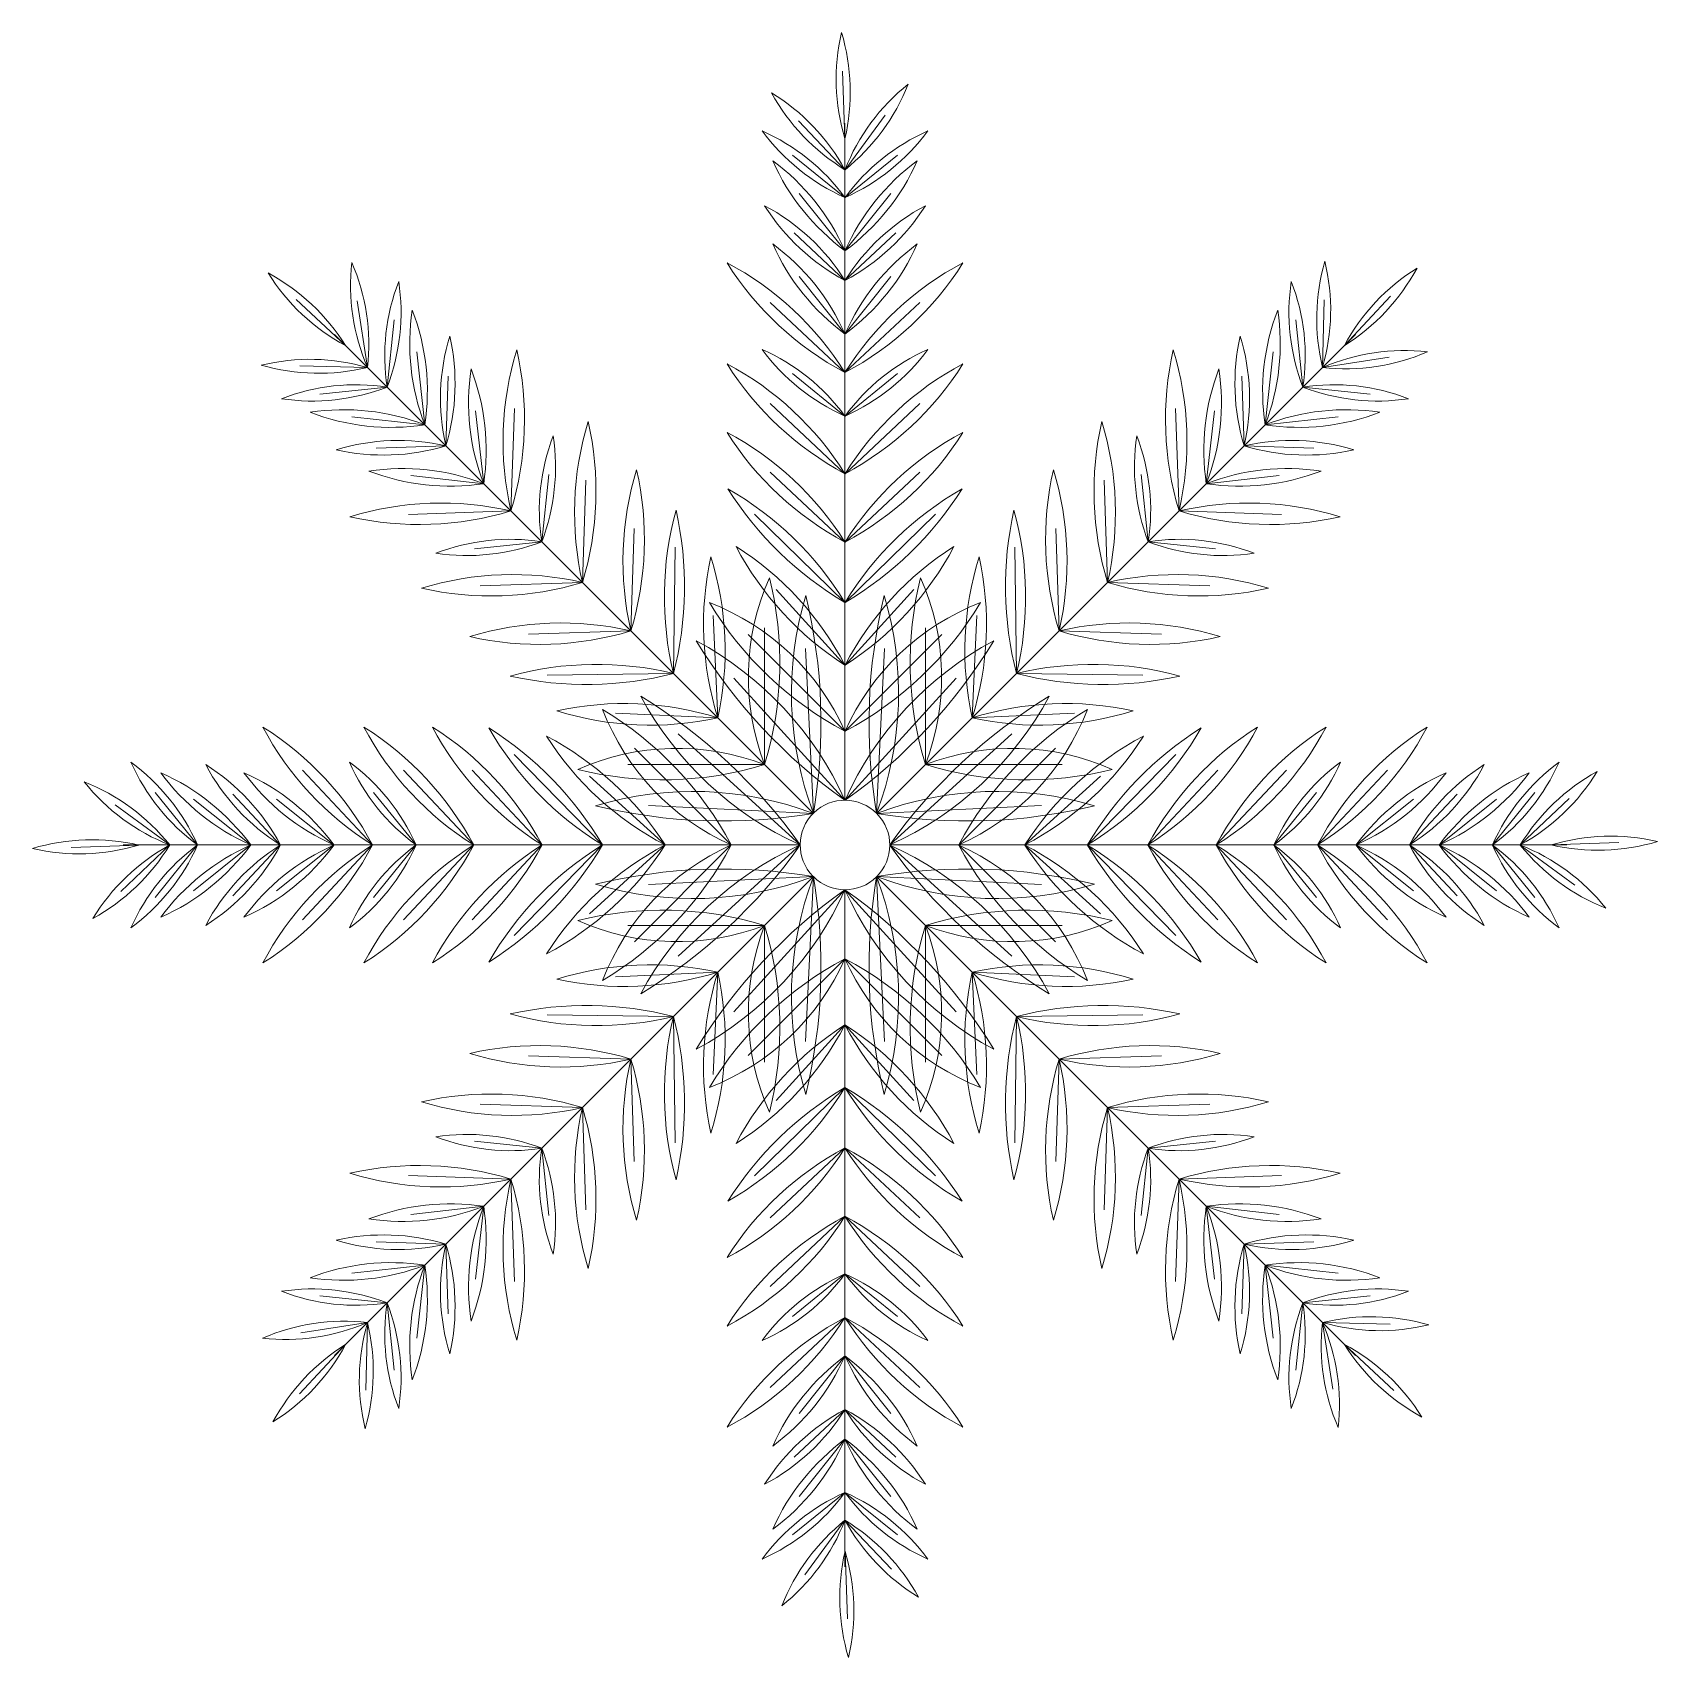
# Model space of a CAD drawing. Header units: metres. Extents: x 3120.46 to 3122.09, y 1721.45 to 1723.08.
import ezdxf

# ---------------------------------------------------------------- set-up
doc = ezdxf.new("R2010")
doc.units = ezdxf.units.M
doc.linetypes.add('Socle_Continu', pattern=[2.5, 2.5, 0])
doc.layers.add('JARDI_SCS', color=82, linetype='Socle_Continu', lineweight=13)
doc.styles.get("Standard").update_dxf_attribs({"font": 'arial.ttf'})

# ---------------------------------------------------------------- blocks, each defined once
blk = doc.blocks.new('TP_2778')
at = {"layer": 'JARDI_SCS', "linetype": 'Socle_Continu'}
for p, q in [((-9.094947017729282e-13, 0.7091443472297669), (-0.002425924381896039, 0.7769718436575204)), ((-4.547473508864641e-13, 0.6780785321261646), (-0.04678166070107181, 0.727250989893264)), ((4.547473508864641e-13, 0.6780785321266194), (0.04019040472303459, 0.7327702659538318)), ((-4.547473508864641e-13, 0.04495136046330117), (-4.547473508864641e-13, 0.7248026970239607)), ((-4.547473508864641e-13, 0.6501853238403328), (-0.05280828556078632, 0.6928202784783934)), ((4.547473508864641e-13, 0.6501853238403328), (0.05280828556033157, 0.6928202784790756)), ((1.818989403545856e-12, 0.5966270422011348), (-0.04593855733583041, 0.6542160911762949)), ((-4.547473508864641e-13, 0.5966270422011348), (0.04593855733719465, 0.6542160911765222)), ((-4.547473508864641e-13, 0.5668244217013125), (-0.05116095203857185, 0.6147279943008925)), ((-9.094947017729282e-13, 0.5668244217013125), (0.0511609520381171, 0.6147279943015747)), ((1.364242052659392e-12, 0.5131281243550347), (-0.04593855733719465, 0.5707171733299674)), ((-1.818989403545856e-12, 0.5131281243550347), (0.04593855733583041, 0.5707171733306495)), ((-0.50144077676714, 0.5014407767655484), (-0.5511174470220794, 0.5476866718602196)), ((-0.4794739282433511, 0.4794739282440332), (-0.4897279163892563, 0.5465657318261492)), ((-4.547473508864641e-13, 0.4743615006566415), (-0.0750874854693393, 0.5446682222500385)), ((-4.547473508864641e-13, 0.4743615006566415), (0.07508748546797506, 0.5446682222504933)), ((0.4794739282433511, 0.4794739282433511), (0.4811644770616113, 0.5473237360947678)), ((0.5014407767657758, 0.5014407767666853), (0.547686671860447, 0.5511174470220794)), ((-0.4597504515149922, 0.4597504515156743), (-0.4525568202334398, 0.5272390138786704)), ((0.4597504515154469, 0.4597504515152195), (0.452556820232985, 0.5272390138782157)), ((-0.03178541180704997, 0.03178541180682259), (-0.5125129020880195, 0.5125129020877921)), ((0.03178541180704997, 0.03178541180704997), (0.5125129020880195, 0.5125129020877921)), ((-0.4218790273798732, 0.4218790273794184), (-0.4301171690212868, 0.4950840998435524)), ((0.4218790273812374, 0.4218790273780542), (0.4301171690221963, 0.4950840998417334)), ((0.4794739282442606, 0.4794739282431237), (0.5465657318263766, 0.4897279163892563)), ((-0.4794739282438059, 0.4794739282431237), (-0.5473237360947678, 0.4811644770611565)), ((-4.547473508864641e-13, 0.4307432739738033), (-0.05280828556078632, 0.473378228611864)), ((4.547473508864641e-13, 0.4307432739738033), (0.05280828556033157, 0.4733782286123187)), ((-0.4597504515154469, 0.4597504515152195), (-0.5272390138784431, 0.4525568202327577)), ((-0.4008053923275838, 0.400805392326447), (-0.398502077237481, 0.4708545894741292)), ((0.4008053923271291, 0.4008053923271291), (0.3985020772370262, 0.4708545894736744)), ((0.4597504515159017, 0.4597504515147648), (0.5272390138788978, 0.4525568202332124)), ((-4.547473508864641e-13, 0.3728649837471494), (-0.0750874854693393, 0.4431717053405464)), ((4.547473508864641e-13, 0.3728649837471494), (0.0750874854693393, 0.4431717053412285)), ((-0.4218790273780542, 0.42187902738101), (-0.4950840998421882, 0.4301171690219689)), ((-0.3628363763500602, 0.3628363763477864), (-0.3710745179914738, 0.4360414488119204)), ((-0.3354242338482436, 0.3354242338480162), (-0.3320437232932818, 0.4382334636068208)), ((0.3354242338482436, 0.3354242338480162), (0.3320437232923723, 0.4382334636070482)), ((0.3628363763500602, 0.3628363763477864), (0.3710745179901096, 0.4360414488119204)), ((0.4218790273794184, 0.4218790273794184), (0.4950840998435524, 0.4301171690208321)), ((-0.4008053923271291, 0.4008053923269017), (-0.4708545894736744, 0.3985020772367989)), ((0.4008053923266743, 0.4008053923275838), (0.4708545894741292, 0.398502077237481)), ((-0.3628363763482412, 0.3628363763498328), (-0.4360414488123752, 0.3710745179901096)), ((-0.3045814899769539, 0.304581489977636), (-0.2973878586954015, 0.3720700523404048)), ((-0.2636553584743524, 0.2636553584748071), (-0.2602748479189358, 0.3664645882345212)), ((-4.547473508864641e-13, 0.3040816982404522), (-0.0750874854693393, 0.3743884198338492)), ((1.364242052659392e-12, 0.3040816982404522), (0.0750874854693393, 0.3743884198343039)), ((0.2636553584748071, 0.2636553584745798), (0.2602748479189358, 0.3664645882336117)), ((0.3045814899774086, 0.3045814899771813), (0.2973878586949468, 0.3720700523401774)), ((0.3628363763477864, 0.3628363763498328), (0.4360414488119204, 0.3710745179912465)), ((-0.3354242338482436, 0.3354242338480162), (-0.4382334636075029, 0.3320437232923723)), ((-4.547473508864641e-13, 0.2435659044629119), (-0.09097682786932637, 0.3320953778613784)), ((1.818989403545856e-12, 0.2435659044629119), (0.09097682787023587, 0.3320953778620606)), ((0.3354242338482436, 0.3354242338480162), (0.4382334636070482, 0.3320437232930544)), ((-0.2150182308596413, 0.215018230861233), (-0.2116377203046795, 0.3178274606202649)), ((0.2150182308605508, 0.2150182308603235), (0.2116377203046795, 0.3178274606195828)), ((-0.3045814899774086, 0.3045814899771813), (-0.3720700523404048, 0.2973878586947194)), ((-0.1722271027101669, 0.1722271027128954), (-0.1704965617691414, 0.2991572256046311)), ((0.1722271027115312, 0.1722271027115312), (0.1704965617695962, 0.2991572256032669)), ((0.3045814899778634, 0.3045814899767265), (0.3720700523404048, 0.2973878586949468)), ((-0.2636553584748071, 0.2636553584743524), (-0.3664645882336117, 0.2602748479187085)), ((0.2636553584752619, 0.2636553584738976), (0.3664645882345212, 0.2602748479189358)), ((-4.547473508864641e-13, 0.1804956504831807), (-0.06927773166626139, 0.2565335454460183)), ((1.818989403545856e-12, 0.1804956504831807), (0.06927773166808038, 0.2565335454462456)), ((-0.1276296984297005, 0.1276296984326564), (-0.1324098557392972, 0.230383363434612)), ((0.1276296984315195, 0.1276296984312921), (0.1324098557402067, 0.230383363432793)), ((-0.2150182308605508, 0.2150182308603235), (-0.3178274606198102, 0.2116377203046795)), ((-0.08074674282761407, 0.08074674283034255), (-0.08088441970448912, 0.2181647675927252)), ((0.08074674282897831, 0.08074674282897831), (0.08088441970448912, 0.2181647675911336)), ((0.2150182308614603, 0.215018230859414), (0.3178274606202649, 0.2116377203044522)), ((-4.547473508864641e-13, 0.1141931388262947), (-0.09707186491459652, 0.2114597082452292)), ((-0.03178541180523098, 0.03178541180886896), (-0.0395096195206861, 0.1974348259525414)), ((1.818989403545856e-12, 0.1141931388262947), (0.09707186491550601, 0.2114597082461387)), ((0.03178541180704997, 0.03178541180704997), (0.0395096195215956, 0.1974348259498129)), ((-0.1722271027115312, 0.1722271027113038), (-0.2991572256037216, 0.1704965617693688)), ((-4.547473508864641e-13, 0.04495136046330117), (-0.111669984386026, 0.1675450241575618)), ((2.728484105318785e-12, 0.04495136046330117), (0.1116699843882998, 0.1675450241586987)), ((0.1722271027133502, 0.1722271027099396), (0.2991572256050858, 0.170496561768914)), ((-0.1276296984315195, 0.1276296984310648), (-0.2303833634332477, 0.1324098557402067)), ((0.1276296984328837, 0.1276296984297005), (0.230383363434612, 0.1324098557390698)), ((-0.04495136046352854, 2.955857780762017e-12), (-0.1675450241586987, 0.1116699843885272)), ((0.04495136046352854, 0), (0.1675450241577892, 0.1116699843857987)), ((-0.2435659044631393, 2.046363078989089e-12), (-0.3320953778625153, 0.09097682787023587)), ((-0.114193138826522, 2.046363078989089e-12), (-0.2114597082463661, 0.09707186491573339)), ((0.114193138826522, 0), (0.2114597082454566, 0.09707186491436914)), ((0.2435659044631393, 0), (0.3320953778616058, 0.09097682786887162)), ((-0.4743615006568689, 0), (-0.5446682222504933, 0.07508748546820243)), ((-0.3728649837471494, 6.821210263296962e-13), (-0.4431717053416833, 0.07508748546956667)), ((-0.3040816982406795, 1.364242052659392e-12), (-0.3743884198343039, 0.07508748546956667)), ((-0.1804956504834081, 2.046363078989089e-12), (-0.256533545446473, 0.06927773166830775)), ((-0.08074674282897831, 0.08074674282875094), (-0.2181647675911336, 0.08088441970426175)), ((0.08074674283034255, 0.0807467428273867), (0.2181647675929526, 0.08088441970426175)), ((0.1804956504834081, 0), (0.2565335454460183, 0.06927773166603401)), ((0.3040816982406795, 0), (0.3743884198343039, 0.07508748546911193)), ((0.3728649837471494, 0), (0.4431717053407738, 0.07508748546911193)), ((0.4743615006568689, 0), (0.5446682222504933, 0.07508748546911193)), ((-0.6501853238405602, 6.821210263296962e-13), (-0.6928202784793029, 0.05280828556055894)), ((-0.5668244217017673, -6.821210263296962e-13), (-0.6147279943020294, 0.05116095203834448)), ((-0.4307432739738033, 6.821210263296962e-13), (-0.4733782286125461, 0.05280828556055894)), ((0.4307432739738033, 0), (0.4733782286120913, 0.05280828556055894)), ((0.5668244217017673, 0), (0.6147279943011199, 0.05116095203857185)), ((0.6501853238405602, 0), (0.6928202784788482, 0.05280828556055894)), ((-0.6780785321266194, 6.821210263296962e-13), (-0.7327702659540591, 0.04019040472326196)), ((-0.5966270422013622, 0), (-0.6542160911767496, 0.0459385573376494)), ((-0.5131281243552621, -1.591615728102624e-12), (-0.5707171733306495, 0.04593855733605778)), ((-0.03178541180704997, 0.03178541180682259), (-0.1974348259500402, 0.0395096195215956)), ((0.0317854118093237, 0.0317854118050036), (0.1974348259527687, 0.03950961952045873)), ((0.5131281243552621, -1.364242052659392e-12), (0.5707171733301948, 0.04593855733696728)), ((0.5966270422013622, -2.046363078989089e-12), (0.6542160911762949, 0.04593855733560304)), ((0.6780785321266194, 0), (0.7272509898934914, 0.04678166070084444)), ((-0.6780785321266194, 0), (-0.7272509898934914, -0.04678166070084444)), ((-0.04495136046352854, 0), (-0.7248026970241881, 0)), ((-0.6501853238405602, 0), (-0.6928202784788482, -0.05280828556055894)), ((-0.5966270422013622, 2.046363078989089e-12), (-0.6542160911762949, -0.04593855733560304)), ((-0.5668244217017673, 0), (-0.6147279943011199, -0.05116095203857185)), ((-0.5131281243552621, 1.364242052659392e-12), (-0.5707171733301948, -0.04593855733696728)), ((-0.4743615006568689, 0), (-0.5446682222504933, -0.07508748546911193)), ((-0.4307432739738033, 0), (-0.4733782286120913, -0.05280828556055894)), ((-0.3728649837471494, 0), (-0.4431717053407738, -0.07508748546911193)), ((-0.3040816982406795, 0), (-0.3743884198343039, -0.07508748546911193)), ((-0.2435659044631393, 0), (-0.3320953778616058, -0.09097682786887162)), ((-0.1804956504834081, 0), (-0.2565335454460183, -0.06927773166603401)), ((-0.114193138826522, 0), (-0.2114597082454566, -0.09707186491436914)), ((-0.04495136046352854, 0), (-0.1675450241577892, -0.1116699843857987)), ((0.04495136046352854, 0), (0.7248026970241881, 0)), ((0.4743615006568689, 0), (0.5446682222504933, -0.07508748546820243)), ((0.5131281243552621, 1.591615728102624e-12), (0.5707171733306495, -0.04593855733605778)), ((0.5668244217017673, 6.821210263296962e-13), (0.6147279943020294, -0.05116095203834448)), ((0.5966270422013622, 0), (0.6542160911767496, -0.0459385573376494)), ((0.7091443472299943, 6.821210263296962e-13), (0.7769718436579751, 0.002425924381668665)), ((-0.7091443472299943, -6.821210263296962e-13), (-0.7769718436579751, -0.002425924381668665)), ((0.04495136046352854, -2.955857780762017e-12), (0.1675450241586987, -0.1116699843885272)), ((0.114193138826522, -2.046363078989089e-12), (0.2114597082463661, -0.09707186491573339)), ((0.1804956504834081, -2.046363078989089e-12), (0.256533545446473, -0.06927773166830775)), ((0.2435659044631393, -2.046363078989089e-12), (0.3320953778625153, -0.09097682787023587)), ((0.3040816982406795, -1.364242052659392e-12), (0.3743884198343039, -0.07508748546956667)), ((0.3728649837471494, -6.821210263296962e-13), (0.4431717053416833, -0.07508748546956667)), ((0.4307432739738033, -6.821210263296962e-13), (0.4733782286125461, -0.05280828556055894)), ((0.6501853238405602, -6.821210263296962e-13), (0.6928202784793029, -0.05280828556055894)), ((0.6780785321266194, -6.821210263296962e-13), (0.7327702659540591, -0.04019040472326196)), ((-0.03178541180704997, -0.03178541180750472), (-0.5125129020880195, -0.5125129020882468)), ((-0.0317854118093237, -0.03178541180545835), (-0.1974348259527687, -0.03950961952091347)), ((-0.03178541180704997, -0.03178541180750472), (-0.0395096195215956, -0.1974348259502676)), ((0.03178541180704997, -0.03178541180727734), (0.5125129020880195, -0.5125129020882468)), ((0.03178541180704997, -0.03178541180727734), (0.1974348259500402, -0.03950961952205034)), ((0.03178541180523098, -0.0317854118093237), (0.0395096195206861, -0.1974348259529961)), ((-3.637978807091713e-12, -0.04495136046375592), (-0.1116699843892093, -0.1675450241591534)), ((-4.547473508864641e-13, -0.04495136046375592), (-4.547473508864641e-13, -0.7248026970244155)), ((-4.547473508864641e-13, -0.04495136046375592), (0.1116699843851165, -0.1675450241580165)), ((-0.08074674283034255, -0.08074674282784144), (-0.2181647675929526, -0.08088441970471649)), ((-0.08074674282897831, -0.08074674282943306), (-0.08088441970448912, -0.2181647675915883)), ((0.08074674282897831, -0.08074674282920569), (0.2181647675911336, -0.08088441970471649)), ((0.08074674282761407, -0.0807467428307973), (0.08088441970448912, -0.2181647675931799)), ((-2.728484105318785e-12, -0.1141931388267494), (-0.0970718649164155, -0.2114597082465934)), ((-4.547473508864641e-13, -0.1141931388267494), (0.09707186491368702, -0.2114597082456839)), ((-0.1276296984328837, -0.1276296984301553), (-0.230383363434612, -0.1324098557395246)), ((-0.1276296984315195, -0.1276296984317469), (-0.1324098557402067, -0.2303833634332477)), ((0.1276296984315195, -0.1276296984315195), (0.2303833634332477, -0.1324098557406614)), ((0.1276296984297005, -0.1276296984331111), (0.1324098557392972, -0.2303833634350667)), ((-0.1722271027133502, -0.1722271027103943), (-0.2991572256050858, -0.1704965617693688)), ((-0.1722271027115312, -0.1722271027119859), (-0.1704965617695962, -0.2991572256037216)), ((0.1722271027101669, -0.1722271027133502), (0.1704965617691414, -0.2991572256050858)), ((0.1722271027115312, -0.1722271027117586), (0.2991572256037216, -0.1704965617698235)), ((-2.728484105318785e-12, -0.1804956504836355), (-0.06927773166898987, -0.2565335454467004)), ((-4.547473508864641e-13, -0.1804956504836355), (0.0692777316653519, -0.256533545446473)), ((-0.2150182308614603, -0.2150182308598687), (-0.3178274606202649, -0.2116377203049069)), ((0.2150182308605508, -0.2150182308607782), (0.3178274606198102, -0.2116377203051343)), ((-0.2150182308605508, -0.2150182308607782), (-0.2116377203046795, -0.3178274606200375)), ((0.2150182308596413, -0.2150182308616877), (0.2116377203046795, -0.3178274606207196)), ((-2.728484105318785e-12, -0.2435659044633667), (-0.09097682787114536, -0.3320953778625153)), ((-4.547473508864641e-13, -0.2435659044633667), (0.09097682786841688, -0.3320953778618332)), ((-0.2636553584752619, -0.2636553584743524), (-0.3664645882345212, -0.2602748479193906)), ((0.2636553584748071, -0.2636553584748071), (0.3664645882336117, -0.2602748479191632)), ((-0.2636553584748071, -0.2636553584750345), (-0.2602748479189358, -0.3664645882340665)), ((0.2636553584743524, -0.2636553584752619), (0.2602748479189358, -0.366464588234976)), ((-0.3045814899778634, -0.3045814899771813), (-0.3720700523404048, -0.2973878586954015)), ((-0.3045814899774086, -0.304581489977636), (-0.2973878586949468, -0.3720700523406322)), ((-2.273736754432321e-12, -0.3040816982409069), (-0.0750874854702488, -0.3743884198347587)), ((-4.547473508864641e-13, -0.3040816982409069), (0.0750874854684298, -0.3743884198343039)), ((0.3045814899769539, -0.3045814899780908), (0.2973878586954015, -0.3720700523408595)), ((0.3045814899774086, -0.304581489977636), (0.3720700523404048, -0.2973878586951741)), ((-0.3354242338482436, -0.335424233848471), (-0.4382334636070482, -0.3320437232935092)), ((-0.3354242338482436, -0.335424233848471), (-0.3320437232923723, -0.4382334636075029)), ((0.3354242338482436, -0.335424233848471), (0.3320437232932818, -0.4382334636072756)), ((0.3354242338482436, -0.335424233848471), (0.4382334636075029, -0.3320437232928271)), ((-0.3628363763477864, -0.3628363763502875), (-0.4360414488119204, -0.3710745179917012)), ((-0.3628363763500602, -0.3628363763482412), (-0.3710745179901096, -0.4360414488123752)), ((-1.364242052659392e-12, -0.3728649837476041), (-0.0750874854702488, -0.4431717053416833)), ((-4.547473508864641e-13, -0.3728649837476041), (0.0750874854684298, -0.4431717053410011)), ((0.3628363763482412, -0.3628363763502875), (0.4360414488123752, -0.3710745179905643)), ((0.3628363763500602, -0.3628363763482412), (0.3710745179914738, -0.4360414488123752)), ((-0.4008053923266743, -0.4008053923280386), (-0.4708545894741292, -0.3985020772379357)), ((-0.4008053923271291, -0.4008053923275838), (-0.3985020772370262, -0.4708545894741292)), ((0.4008053923275838, -0.4008053923269017), (0.398502077237481, -0.4708545894745839)), ((0.4008053923271291, -0.4008053923273565), (0.4708545894736744, -0.3985020772372536)), ((-0.4218790273794184, -0.4218790273798732), (-0.4950840998435524, -0.4301171690212868)), ((-0.4218790273812374, -0.4218790273785089), (-0.4301171690221963, -0.4950840998421882)), ((0.4218790273780542, -0.4218790273814648), (0.4950840998421882, -0.4301171690224237)), ((0.4218790273798732, -0.4218790273798732), (0.4301171690212868, -0.4950840998440071)), ((-1.364242052659392e-12, -0.430743273974258), (-0.05280828556124106, -0.4733782286127735)), ((-4.547473508864641e-13, -0.430743273974258), (0.05280828555987682, -0.4733782286123187)), ((-0.4597504515159017, -0.4597504515152195), (-0.5272390138788978, -0.4525568202336672)), ((0.4597504515154469, -0.4597504515156743), (0.5272390138784431, -0.4525568202332124)), ((-0.4597504515154469, -0.4597504515156743), (-0.452556820232985, -0.5272390138786704)), ((0.4597504515149922, -0.459750451516129), (0.4525568202334398, -0.5272390138791252)), ((-0.4794739282442606, -0.4794739282435785), (-0.5465657318263766, -0.489727916389711)), ((-0.4794739282433511, -0.4794739282438059), (-0.4811644770616113, -0.5473237360952226)), ((-4.547473508864641e-13, -0.4743615006570963), (-0.07508748546888455, -0.544668222250948)), ((-4.547473508864641e-13, -0.4743615006570963), (0.0750874854684298, -0.5446682222504933)), ((0.4794739282438059, -0.4794739282435785), (0.5473237360947678, -0.4811644770616113)), ((0.4794739282433511, -0.479473928244488), (0.4897279163892563, -0.546565731826604)), ((-0.5014407767657758, -0.50144077676714), (-0.547686671860447, -0.5511174470225342)), ((0.50144077676714, -0.5014407767660032), (0.5511174470220794, -0.5476866718606743)), ((9.094947017729282e-13, -0.5131281243554895), (-0.0459385573367399, -0.5707171733311043)), ((-2.273736754432321e-12, -0.5131281243554895), (0.04593855733628516, -0.5707171733304222)), ((0, -0.5668244217017673), (-0.0511609520390266, -0.6147279943020294)), ((-4.547473508864641e-13, -0.5668244217017673), (0.05116095203766235, -0.6147279943013473)), ((-4.547473508864641e-13, -0.5966270422015896), (-0.04593855733810415, -0.654216091176977)), ((-2.728484105318785e-12, -0.5966270422015896), (0.04593855733492092, -0.6542160911767496)), ((-1.364242052659392e-12, -0.6501853238407875), (-0.05280828556124106, -0.6928202784795303)), ((-4.547473508864641e-13, -0.6501853238407875), (0.05280828555987682, -0.6928202784788482)), ((-1.364242052659392e-12, -0.6780785321270741), (-0.04019040472394408, -0.7327702659542865)), ((-4.547473508864641e-13, -0.6780785321266194), (0.04678166070016232, -0.7272509898937187)), ((0, -0.7091443472302217), (0.002425924380986544, -0.7769718436579751))]:
    blk.add_line(p, q, dxfattribs=at)
at = {"layer": 'JARDI_SCS', "linetype": 'Socle_Continu', "flags": 128}
for points in [[(-0.003498261976801587, 0.8158840721600882, -0.1296537337558318), (-9.094947017729282e-13, 0.7091443472297669, -0.131505143778185)], [(-0.0738434082495587, 0.7552326491470467, 0.1296537337558318), (-4.547473508864641e-13, 0.6780785321261646, 0.131505143778185)], [(0.06349785403972419, 0.7639483711129742, -0.1296537337558318), (4.547473508864641e-13, 0.6780785321266194, -0.131505143778185)], [(-0.08329571210424547, 0.7170241677883951, 0.1296537337558318), (-4.547473508864641e-13, 0.6501853238403328, 0.131505143778185)], [(0.08329571210379072, 0.7170241677886224, -0.1296537337558318), (4.547473508864641e-13, 0.6501853238403328, -0.131505143778185)], [(-0.07255634656848997, 0.6870288477796294, 0.1296537337558318), (1.818989403545856e-12, 0.596627042201817, 0.131505143778185)], [(0.07255634656939947, 0.6870288477800841, -0.1296537337558318), (-4.547473508864641e-13, 0.596627042201817, -0.131505143778185)], [(-0.08072836860537791, 0.6419613193677378, 0.1296537337558318), (-4.547473508864641e-13, 0.5668244217013125, 0.131505143778185)], [(0.08072836860355892, 0.6419613193684199, -0.1296537337558318), (-9.094947017729282e-13, 0.5668244217013125, -0.131505143778185)], [(-0.07255634656939947, 0.6035299299333019, 0.1296537337558318), (1.364242052659392e-12, 0.5131281243554895, 0.131505143778185)], [(0.07255634656894472, 0.603529929933984, -0.1296537337558318), (-1.818989403545856e-12, 0.5131281243554895, -0.131505143778185)], [(-0.5793908048526646, 0.574443515320354, -0.1296537337558318), (-0.50144077676714, 0.5014407767655484, -0.131505143778185)], [(-0.4952933105078046, 0.5850928368727182, -0.1296537337558318), (-0.4794739282433511, 0.4794739282440332, -0.131505143778185)], [(-0.118482748326187, 0.584637804885233, 0.1296537337558318), (-4.547473508864641e-13, 0.4743615006566415, 0.131505143778185)], [(0.1184827483248228, 0.5846378048863698, -0.1296537337558318), (-4.547473508864641e-13, 0.4743615006566415, -0.131505143778185)], [(0.4818149528664435, 0.5862453023044054, 0.1296537337558318), (0.4794739282433511, 0.4794739282433511, 0.131505143778185)], [(0.5744435153205814, 0.5793908048522098, -0.1296537337558318), (0.5014407767657758, 0.5014407767666853, -0.131505143778185)], [(-0.4481136884455736, 0.5659116141903269, -0.1296537337558318), (-0.4597504515149922, 0.4597504515156743, -0.131505143778185)], [(0.4481136884451189, 0.5659116141903269, 0.1296537337558318), (0.4597504515154469, 0.4597504515152195, 0.131505143778185)], [(-0.4344976724587468, 0.5371078418133948, -0.1296537337558318), (-0.4218790273803279, 0.4218790273798732, -0.131505143778185)], [(0.4344976724592016, 0.5371078418122579, 0.1296537337558318), (0.4218790273816921, 0.4218790273785089, 0.131505143778185)], [(-0.3968516253112284, 0.5110187790585314, -0.1296537337558318), (-0.4008053923275838, 0.400805392326447, -0.131505143778185)], [(0.3968516253094094, 0.5110187790592136, 0.1296537337558318), (0.4008053923271291, 0.4008053923271291, 0.131505143778185)], [(-0.3296214015790611, 0.4971813111674237, -0.1296537337558318), (-0.3354242338482436, 0.3354242338480162, -0.131505143778185)], [(-0.08329571210424547, 0.4975821179214108, 0.1296537337558318), (-4.547473508864641e-13, 0.4307432739738033, 0.131505143778185)], [(0.08329571210379072, 0.4975821179220929, -0.1296537337558318), (4.547473508864641e-13, 0.4307432739738033, -0.131505143778185)], [(0.3296214015776968, 0.4971813111671963, 0.1296537337558318), (0.3354242338482436, 0.3354242338480162, 0.131505143778185)], [(0.5850928368731729, 0.4952933105075772, -0.1296537337558318), (0.4794739282442606, 0.4794739282431237, -0.131505143778185)], [(-0.5862453023046328, 0.4818149528659887, 0.1296537337558318), (-0.4794739282438059, 0.4794739282431237, 0.131505143778185)], [(-0.3754550214284791, 0.4780651907822175, -0.1296537337558318), (-0.3628363763505149, 0.3628363763480138, -0.131505143778185)], [(-0.118482748326187, 0.4831412879757409, 0.1296537337558318), (-4.547473508864641e-13, 0.3728649837473768, 0.131505143778185)], [(0.1184827483257322, 0.4831412879768777, -0.1296537337558318), (4.547473508864641e-13, 0.3728649837473768, -0.131505143778185)], [(0.3754550214275696, 0.4780651907817628, 0.1296537337558318), (0.3628363763500602, 0.3628363763480138, 0.131505143778185)], [(-0.5659116141905542, 0.4481136884448915, 0.1296537337558318), (-0.4597504515154469, 0.4597504515152195, 0.131505143778185)], [(0.5659116141905542, 0.4481136884453463, -0.1296537337558318), (0.4597504515159017, 0.4597504515147648, -0.131505143778185)], [(-0.5371078418124853, 0.4344976724589742, 0.1296537337558318), (-0.4218790273785089, 0.4218790273814648, 0.131505143778185)], [(-0.2578525262047151, 0.4254124357942146, -0.1296537337558318), (-0.2636553584743524, 0.2636553584750345, -0.131505143778185)], [(0.2578525262038056, 0.4254124357935325, 0.1296537337558318), (0.2636553584748071, 0.2636553584748071, 0.131505143778185)], [(0.5371078418133948, 0.4344976724582921, -0.1296537337558318), (0.4218790273803279, 0.4218790273801005, -0.131505143778185)], [(-0.2929447269075354, 0.4107426526522886, -0.1296537337558318), (-0.3045814899769539, 0.304581489977636, -0.131505143778185)], [(-0.118482748326187, 0.4143580024690436, 0.1296537337558318), (-4.547473508864641e-13, 0.3040816982404522, 0.131505143778185)], [(0.1184827483257322, 0.4143580024701805, -0.1296537337558318), (1.364242052659392e-12, 0.3040816982404522, -0.131505143778185)], [(0.2929447269066259, 0.4107426526518339, 0.1296537337558318), (0.3045814899774086, 0.3045814899771813, 0.131505143778185)], [(-0.5110187790592136, 0.3968516253094094, 0.1296537337558318), (-0.4008053923271291, 0.4008053923269017, 0.131505143778185)], [(0.5110187790587588, 0.396851625311001, -0.1296537337558318), (0.4008053923266743, 0.4008053923275838, -0.131505143778185)], [(-0.4780651907822175, 0.3754550214275696, 0.1296537337558318), (-0.3628363763482412, 0.3628363763500602, 0.131505143778185)], [(-0.2092153985909135, 0.3767753081801857, -0.1296537337558318), (-0.2150182308596413, 0.215018230861233, -0.131505143778185)], [(0.209215398590004, 0.3767753081795036, 0.1296537337558318), (0.2150182308605508, 0.2150182308603235, 0.131505143778185)], [(0.4780651907826723, 0.3754550214282517, -0.1296537337558318), (0.3628363763482412, 0.3628363763500602, -0.131505143778185)], [(-0.4971813111674237, 0.3296214015772421, 0.1296537337558318), (-0.3354242338482436, 0.3354242338480162, 0.131505143778185)], [(-0.1176958329665467, 0.3576475824390855, 0.1193739456900897), (-4.547473508864641e-13, 0.2435659044629119, 0.1271244131984843)], [(0.1176958329665467, 0.3576475824399949, -0.1193739456900897), (1.818989403545856e-12, 0.2435659044629119, -0.1271244131984843)], [(0.4971813111674237, 0.3296214015788337, -0.1296537337558318), (0.3354242338482436, 0.3354242338480162, -0.131505143778185)], [(-0.169671509210275, 0.3361185524265693, -0.1193739456900897), (-0.1722271027101669, 0.1722271027128954, -0.1271244131984843)], [(0.1696715092098202, 0.3361185524254324, 0.1193739456900897), (0.1722271027115312, 0.1722271027115312, 0.1271244131984843)], [(-0.4107426526520612, 0.2929447269066259, 0.1296537337558318), (-0.3045814899774086, 0.3045814899771813, 0.131505143778185)], [(-0.1093679045075078, 0.2998174271579046, 0.1296537337558318), (-4.547473508864641e-13, 0.1804956504831807, 0.131505143778185)], [(0.1093679045075078, 0.2998174271585867, -0.1296537337558318), (1.818989403545856e-12, 0.1804956504831807, -0.131505143778185)], [(0.410742652652516, 0.292944726907308, -0.1296537337558318), (0.3045814899778634, 0.3045814899767265, -0.131505143778185)], [(-0.1346681489403636, 0.2893377227833298, -0.1296537337558318), (-0.1276296984297005, 0.1276296984326564, -0.131505143778185)], [(0.1346681489399089, 0.2893377227824203, 0.1296537337558318), (0.1276296984315195, 0.1276296984312921, 0.131505143778185)], [(-0.4254124357939872, 0.2578525262038056, 0.1296537337558318), (-0.2636553584748071, 0.2636553584745798, 0.131505143778185)], [(-0.07589011185336858, 0.268330865608732, -0.1363085100021025), (-0.08074674282761407, 0.08074674283034255, -0.1986445257389785)], [(0.07589011185427808, 0.2683308656066856, 0.1363085100021025), (0.08074674282897831, 0.08074674282897831, 0.1986445257389785)], [(0.425412435794442, 0.2578525262047151, -0.1296537337558318), (0.2636553584752619, 0.263655358474125, -0.131505143778185)], [(-0.03942456402091921, 0.2506750868985819, -0.1020629014368283), (-0.03178541180477623, 0.03178541180864158, -0.1644398754375856)], [(0.03942456402137395, 0.2506750868967629, 0.1020629014368283), (0.03178541180704997, 0.03178541180682259, 0.1644398754375856)], [(-0.1360761619553159, 0.2434009873893501, 0.1363085100021025), (-4.547473508864641e-13, 0.1141931388262947, 0.1986445257389785)], [(0.1360761619571349, 0.2434009873902596, -0.1363085100021025), (1.818989403545856e-12, 0.1141931388262947, -0.1986445257389785)], [(-0.3767753081797309, 0.2092153985897767, 0.1296537337558318), (-0.2150182308605508, 0.2150182308603235, 0.131505143778185)], [(0.3767753081806404, 0.2092153985906862, -0.1296537337558318), (0.2150182308614603, 0.215018230859414, -0.131505143778185)], [(-0.1493766772550771, 0.2051314303841991, 0.1020629014368283), (-4.547473508864641e-13, 0.04495136046284642, 0.1644398754375856)], [(0.1493766772559866, 0.2051314303851086, -0.1020629014368283), (2.728484105318785e-12, 0.04495136046284642, -0.1644398754375856)], [(-0.3361185524254324, 0.1696715092095928, 0.1193739456900897), (-0.1722271027115312, 0.1722271027113038, 0.1271244131984843)], [(0.3361185524267967, 0.1696715092098202, -0.1193739456900897), (0.1722271027133502, 0.1722271027099396, -0.1271244131984843)], [(-0.205131430385336, 0.1493766772559866, -0.1020629014368283), (-0.0449513604630738, 2.955857780762017e-12, -0.1644398754375856)], [(0.2051314303844265, 0.1493766772546223, 0.1020629014368283), (0.0449513604630738, 0, 0.1644398754375856)], [(-0.2893377227824203, 0.1346681489399089, 0.1296537337558318), (-0.1276296984315195, 0.1276296984310648, 0.131505143778185)], [(-0.243400987390487, 0.1360761619573623, -0.1363085100021025), (-0.114193138826522, 2.046363078989089e-12, -0.1986445257389785)], [(0.2434009873895775, 0.1360761619550885, 0.1363085100021025), (0.114193138826522, 0, 0.1986445257389785)], [(0.2893377227833298, 0.1346681489399089, -0.1296537337558318), (0.1276296984328837, 0.1276296984297005, -0.131505143778185)], [(-0.5846378048868246, 0.1184827483250501, -0.1296537337558318), (-0.4743615006568689, 0, -0.131505143778185)], [(-0.4831412879771051, 0.1184827483259596, -0.1296537337558318), (-0.3728649837476041, 6.821210263296962e-13, -0.131505143778185)], [(-0.4143580024706353, 0.1184827483259596, -0.1296537337558318), (-0.3040816982406795, 1.364242052659392e-12, -0.131505143778185)], [(-0.3576475824402223, 0.1176958329670015, -0.1193739456900897), (-0.2435659044631393, 2.046363078989089e-12, -0.1271244131984843)], [(0.3576475824393128, 0.1176958329663194, 0.1193739456900897), (0.2435659044631393, 0, 0.1271244131984843)], [(0.414358002469271, 0.1184827483259596, 0.1296537337558318), (0.3040816982406795, 0, 0.131505143778185)], [(0.4831412879761956, 0.1184827483259596, 0.1296537337558318), (0.3728649837476041, 0, 0.131505143778185)], [(0.5846378048854604, 0.1184827483259596, 0.1296537337558318), (0.4743615006568689, 0, 0.131505143778185)], [(-0.2998174271588141, 0.1093679045079625, -0.1296537337558318), (-0.1804956504834081, 2.046363078989089e-12, -0.131505143778185)], [(0.2998174271583594, 0.1093679045072804, 0.1296537337558318), (0.1804956504834081, 0, 0.131505143778185)], [(-0.7170241677890772, 0.0832957121040181, -0.1296537337558318), (-0.6501853238405602, 6.821210263296962e-13, -0.131505143778185)], [(-0.4975821179223203, 0.0832957121040181, -0.1296537337558318), (-0.4307432739738033, 6.821210263296962e-13, -0.131505143778185)], [(-0.268330865606913, 0.0758901118540507, 0.1363085100021025), (-0.08074674282897831, 0.08074674282875094, 0.1986445257389785)], [(0.268330865608732, 0.0758901118531412, -0.1363085100021025), (0.08074674283034255, 0.0807467428273867, -0.1986445257389785)], [(0.4975821179218656, 0.08329571210424547, 0.1296537337558318), (0.4307432739738033, 0, 0.131505143778185)], [(0.7170241677886224, 0.08329571210424547, 0.1296537337558318), (0.6501853238405602, 0, 0.131505143778185)], [(-0.6870288477803115, 0.07255634656962684, -0.1296537337558318), (-0.596627042201817, 0, -0.131505143778185)], [(-0.6419613193688747, 0.0807283686037863, -0.1296537337558318), (-0.5668244217017673, -6.821210263296962e-13, -0.131505143778185)], [(-0.6035299299342114, 0.07255634656894472, -0.1296537337558318), (-0.5131281243557169, -1.591615728102624e-12, -0.131505143778185)], [(0.6035299299333019, 0.07255634656917209, 0.1296537337558318), (0.5131281243557169, -1.364242052659392e-12, 0.131505143778185)], [(0.6419613193679652, 0.08072836860515054, 0.1296537337558318), (0.5668244217017673, 0, 0.131505143778185)], [(0.6870288477798567, 0.0725563465682626, 0.1296537337558318), (0.596627042201817, -2.046363078989089e-12, 0.131505143778185)], [(0.7552326491472741, 0.07384340824933133, 0.1296537337558318), (0.6780785321266194, 0, 0.131505143778185)], [(-0.7639483711132016, 0.06349785404017894, -0.1296537337558318), (-0.6780785321266194, 6.821210263296962e-13, -0.131505143778185)], [(-0.2506750868969903, 0.03942456402091921, 0.1020629014368283), (-0.03178541180704997, 0.03178541180659522, 0.1644398754375856)], [(0.2506750868988092, 0.03942456402091921, -0.1020629014368283), (0.03178541180886896, 0.03178541180477623, -0.1644398754375856)], [(-0.03178541180698611, -0.03178541180744088, 235.3351024665195), (-0.03232104921192498, -0.03124059194939523, 0.004249259840623005)], [(-0.8158840721603156, -0.003498261976346839, -0.1296537337558318), (-0.7091443472299943, -6.821210263296962e-13, -0.131505143778185)], [(-0.7552326491472741, -0.07384340824933133, 0.1296537337558318), (-0.6780785321266194, 0, 0.131505143778185)], [(-0.7170241677886224, -0.08329571210424547, 0.1296537337558318), (-0.6501853238405602, 0, 0.131505143778185)], [(-0.6870288477798567, -0.0725563465682626, 0.1296537337558318), (-0.596627042201817, 2.046363078989089e-12, 0.131505143778185)], [(-0.6419613193679652, -0.08072836860515054, 0.1296537337558318), (-0.5668244217017673, 0, 0.131505143778185)], [(-0.6035299299333019, -0.07255634656917209, 0.1296537337558318), (-0.5131281243557169, 1.364242052659392e-12, 0.131505143778185)], [(-0.5846378048854604, -0.1184827483259596, 0.1296537337558318), (-0.4743615006568689, 0, 0.131505143778185)], [(-0.4975821179218656, -0.08329571210424547, 0.1296537337558318), (-0.4307432739738033, 0, 0.131505143778185)], [(-0.4831412879761956, -0.1184827483259596, 0.1296537337558318), (-0.3728649837476041, 0, 0.131505143778185)], [(-0.414358002469271, -0.1184827483259596, 0.1296537337558318), (-0.3040816982406795, 0, 0.131505143778185)], [(-0.3576475824393128, -0.1176958329663194, 0.1193739456900897), (-0.2435659044631393, 0, 0.1271244131984843)], [(-0.2998174271583594, -0.1093679045072804, 0.1296537337558318), (-0.1804956504834081, 0, 0.131505143778185)], [(-0.2434009873895775, -0.1360761619550885, 0.1363085100021025), (-0.114193138826522, 0, 0.1986445257389785)], [(-0.2051314303844265, -0.1493766772546223, 0.1020629014368283), (-0.0449513604630738, 0, 0.1644398754375856)], [(0.5846378048868246, -0.1184827483250501, -0.1296537337558318), (0.4743615006568689, 0, -0.131505143778185)], [(0.6035299299342114, -0.07255634656894472, -0.1296537337558318), (0.5131281243557169, 1.591615728102624e-12, -0.131505143778185)], [(0.6419613193688747, -0.0807283686037863, -0.1296537337558318), (0.5668244217017673, 6.821210263296962e-13, -0.131505143778185)], [(0.6870288477803115, -0.07255634656962684, -0.1296537337558318), (0.596627042201817, 0, -0.131505143778185)], [(0.8158840721603156, 0.003498261976346839, -0.1296537337558318), (0.7091443472299943, 6.821210263296962e-13, -0.131505143778185)], [(0.205131430385336, -0.1493766772559866, -0.1020629014368283), (0.0449513604630738, -2.955857780762017e-12, -0.1644398754375856)], [(0.243400987390487, -0.1360761619573623, -0.1363085100021025), (0.114193138826522, -2.046363078989089e-12, -0.1986445257389785)], [(0.2998174271588141, -0.1093679045079625, -0.1296537337558318), (0.1804956504834081, -2.046363078989089e-12, -0.131505143778185)], [(0.3576475824402223, -0.1176958329670015, -0.1193739456900897), (0.2435659044631393, -2.046363078989089e-12, -0.1271244131984843)], [(0.4143580024706353, -0.1184827483259596, -0.1296537337558318), (0.3040816982406795, -1.364242052659392e-12, -0.131505143778185)], [(0.4831412879771051, -0.1184827483259596, -0.1296537337558318), (0.3728649837476041, -6.821210263296962e-13, -0.131505143778185)], [(0.4975821179223203, -0.0832957121040181, -0.1296537337558318), (0.4307432739738033, -6.821210263296962e-13, -0.131505143778185)], [(0.7170241677890772, -0.0832957121040181, -0.1296537337558318), (0.6501853238405602, -6.821210263296962e-13, -0.131505143778185)], [(0.7639483711132016, -0.06349785404017894, -0.1296537337558318), (0.6780785321266194, -6.821210263296962e-13, -0.131505143778185)], [(-0.2506750868988092, -0.03942456402137395, -0.1020629014368283), (-0.03178541180886896, -0.03178541180523098, -0.1644398754375856)], [(-0.03942456402137395, -0.2506750868972176, 0.1020629014368283), (-0.03178541180704997, -0.03178541180727734, 0.1644398754375856)], [(0.03942456402091921, -0.2506750868990366, -0.1020629014368283), (0.03178541180477623, -0.03178541180909633, -0.1644398754375856)], [(0.2506750868969903, -0.03942456402137395, 0.1020629014368283), (0.03178541180704997, -0.03178541180704997, 0.1644398754375856)], [(-0.1493766772568961, -0.2051314303855634, -0.1020629014368283), (-3.637978807091713e-12, -0.04495136046330117, -0.1644398754375856)], [(0.1493766772541676, -0.2051314303846539, 0.1020629014368283), (-4.547473508864641e-13, -0.04495136046330117, 0.1644398754375856)], [(-0.268330865608732, -0.07589011185359595, -0.1363085100021025), (-0.08074674283034255, -0.08074674282784144, -0.1986445257389785)], [(-0.07589011185427808, -0.2683308656071404, 0.1363085100021025), (-0.08074674282897831, -0.08074674282943306, 0.1986445257389785)], [(0.07589011185336858, -0.2683308656091867, -0.1363085100021025), (0.08074674282761407, -0.0807467428307973, -0.1986445257389785)], [(0.268330865606913, -0.07589011185450545, 0.1363085100021025), (0.08074674282897831, -0.08074674282920569, 0.1986445257389785)], [(-0.1360761619580444, -0.2434009873907144, -0.1363085100021025), (-2.728484105318785e-12, -0.1141931388267494, -0.1986445257389785)], [(0.1360761619544064, -0.2434009873898049, 0.1363085100021025), (-4.547473508864641e-13, -0.1141931388267494, 0.1986445257389785)], [(-0.2893377227833298, -0.1346681489403636, -0.1296537337558318), (-0.1276296984328837, -0.1276296984301553, -0.131505143778185)], [(-0.1346681489399089, -0.2893377227828751, 0.1296537337558318), (-0.1276296984315195, -0.1276296984317469, 0.131505143778185)], [(0.1346681489403636, -0.2893377227837846, -0.1296537337558318), (0.1276296984297005, -0.1276296984331111, -0.131505143778185)], [(0.2893377227824203, -0.1346681489403636, 0.1296537337558318), (0.1276296984315195, -0.1276296984315195, 0.131505143778185)], [(-0.3361185524267967, -0.169671509210275, -0.1193739456900897), (-0.1722271027133502, -0.1722271027103943, -0.1271244131984843)], [(0.3361185524254324, -0.1696715092100476, 0.1193739456900897), (0.1722271027115312, -0.1722271027117586, 0.1271244131984843)], [(-0.1696715092098202, -0.3361185524258872, 0.1193739456900897), (-0.1722271027115312, -0.1722271027119859, 0.1271244131984843)], [(0.169671509210275, -0.336118552427024, -0.1193739456900897), (0.1722271027101669, -0.1722271027133502, -0.1271244131984843)], [(-0.1093679045084173, -0.2998174271590415, -0.1296537337558318), (-2.728484105318785e-12, -0.1804956504836355, -0.131505143778185)], [(0.1093679045065983, -0.2998174271583594, 0.1296537337558318), (-4.547473508864641e-13, -0.1804956504836355, 0.131505143778185)], [(-0.3767753081806404, -0.2092153985911409, -0.1296537337558318), (-0.2150182308614603, -0.2150182308598687, -0.131505143778185)], [(0.3767753081797309, -0.2092153985902314, 0.1296537337558318), (0.2150182308605508, -0.2150182308607782, 0.131505143778185)], [(-0.209215398590004, -0.3767753081799583, 0.1296537337558318), (-0.2150182308605508, -0.2150182308607782, 0.131505143778185)], [(0.2092153985909135, -0.3767753081806404, -0.1296537337558318), (0.2150182308596413, -0.2150182308616877, -0.131505143778185)], [(-0.1176958329674562, -0.3576475824404497, -0.1193739456900897), (-2.728484105318785e-12, -0.2435659044633667, -0.1271244131984843)], [(0.1176958329656372, -0.3576475824395402, 0.1193739456900897), (-4.547473508864641e-13, -0.2435659044633667, 0.1271244131984843)], [(-0.425412435794442, -0.2578525262051699, -0.1296537337558318), (-0.2636553584752619, -0.2636553584745798, -0.131505143778185)], [(0.4254124357939872, -0.2578525262042604, 0.1296537337558318), (0.2636553584748071, -0.2636553584750345, 0.131505143778185)], [(-0.2578525262038056, -0.4254124357939872, 0.1296537337558318), (-0.2636553584748071, -0.2636553584752619, 0.131505143778185)], [(0.2578525262047151, -0.4254124357946694, -0.1296537337558318), (0.2636553584743524, -0.2636553584754893, -0.131505143778185)], [(-0.410742652652516, -0.2929447269077627, -0.1296537337558318), (-0.3045814899778634, -0.3045814899771813, -0.131505143778185)], [(0.4107426526520612, -0.2929447269070806, 0.1296537337558318), (0.3045814899774086, -0.304581489977636, 0.131505143778185)], [(-0.2929447269066259, -0.4107426526522886, 0.1296537337558318), (-0.3045814899774086, -0.304581489977636, 0.131505143778185)], [(-0.1184827483266417, -0.4143580024706353, -0.1296537337558318), (-2.273736754432321e-12, -0.3040816982409069, -0.131505143778185)], [(0.1184827483252775, -0.4143580024694984, 0.1296537337558318), (-4.547473508864641e-13, -0.3040816982409069, 0.131505143778185)], [(0.2929447269075354, -0.4107426526527433, -0.1296537337558318), (0.3045814899769539, -0.3045814899780908, -0.131505143778185)], [(-0.4971813111674237, -0.3296214015792884, -0.1296537337558318), (-0.3354242338482436, -0.335424233848471, -0.131505143778185)], [(0.4971813111674237, -0.3296214015776968, 0.1296537337558318), (0.3354242338482436, -0.335424233848471, 0.131505143778185)], [(-0.3296214015776968, -0.4971813111676511, 0.1296537337558318), (-0.3354242338482436, -0.335424233848471, 0.131505143778185)], [(0.3296214015790611, -0.4971813111678784, -0.1296537337558318), (0.3354242338482436, -0.335424233848471, -0.131505143778185)], [(-0.4780651907826723, -0.3754550214287065, -0.1296537337558318), (-0.3628363763482412, -0.3628363763505149, -0.131505143778185)], [(-0.3754550214275696, -0.4780651907822175, 0.1296537337558318), (-0.3628363763500602, -0.3628363763484685, 0.131505143778185)], [(-0.1184827483266417, -0.4831412879773325, -0.1296537337558318), (-1.364242052659392e-12, -0.3728649837478315, -0.131505143778185)], [(0.1184827483252775, -0.4831412879761956, 0.1296537337558318), (-4.547473508864641e-13, -0.3728649837478315, 0.131505143778185)], [(0.3754550214284791, -0.4780651907826723, -0.1296537337558318), (0.3628363763505149, -0.3628363763484685, -0.131505143778185)], [(0.4780651907822175, -0.3754550214280243, 0.1296537337558318), (0.3628363763482412, -0.3628363763505149, 0.131505143778185)], [(-0.5110187790587588, -0.3968516253114558, -0.1296537337558318), (-0.4008053923266743, -0.4008053923280386, -0.131505143778185)], [(0.5110187790592136, -0.3968516253098642, 0.1296537337558318), (0.4008053923271291, -0.4008053923273565, 0.131505143778185)], [(-0.3968516253094094, -0.5110187790596683, 0.1296537337558318), (-0.4008053923271291, -0.4008053923275838, 0.131505143778185)], [(0.3968516253112284, -0.5110187790589862, -0.1296537337558318), (0.4008053923275838, -0.4008053923269017, -0.131505143778185)], [(-0.5371078418133948, -0.4344976724587468, -0.1296537337558318), (-0.4218790273803279, -0.4218790273805553, -0.131505143778185)], [(-0.4344976724592016, -0.5371078418127126, 0.1296537337558318), (-0.4218790273816921, -0.4218790273789637, 0.131505143778185)], [(0.4344976724587468, -0.5371078418138495, -0.1296537337558318), (0.4218790273803279, -0.4218790273803279, -0.131505143778185)], [(0.5371078418124853, -0.4344976724594289, 0.1296537337558318), (0.4218790273785089, -0.4218790273819195, 0.131505143778185)], [(-0.08329571210470021, -0.4975821179225477, -0.1296537337558318), (-1.364242052659392e-12, -0.430743273974258, -0.131505143778185)], [(0.08329571210333597, -0.4975821179218656, 0.1296537337558318), (-4.547473508864641e-13, -0.430743273974258, 0.131505143778185)], [(-0.5659116141905542, -0.448113688445801, -0.1296537337558318), (-0.4597504515159017, -0.4597504515152195, -0.131505143778185)], [(0.5659116141905542, -0.4481136884453463, 0.1296537337558318), (0.4597504515154469, -0.4597504515156743, 0.131505143778185)], [(-0.4481136884451189, -0.5659116141907816, 0.1296537337558318), (-0.4597504515154469, -0.4597504515156743, 0.131505143778185)], [(0.4481136884455736, -0.5659116141907816, -0.1296537337558318), (0.4597504515149922, -0.459750451516129, -0.131505143778185)], [(-0.5850928368731729, -0.4952933105080319, -0.1296537337558318), (-0.4794739282442606, -0.4794739282435785, -0.131505143778185)], [(-0.4818149528664435, -0.5862453023048602, 0.1296537337558318), (-0.4794739282433511, -0.4794739282438059, 0.131505143778185)], [(-0.1184827483257322, -0.5846378048868246, -0.1296537337558318), (-4.547473508864641e-13, -0.4743615006570963, -0.131505143778185)], [(0.1184827483252775, -0.5846378048856877, 0.1296537337558318), (-4.547473508864641e-13, -0.4743615006570963, 0.131505143778185)], [(0.4952933105078046, -0.5850928368731729, -0.1296537337558318), (0.4794739282433511, -0.479473928244488, -0.131505143778185)], [(0.5862453023046328, -0.4818149528664435, 0.1296537337558318), (0.4794739282438059, -0.4794739282435785, 0.131505143778185)], [(-0.5744435153205814, -0.5793908048526646, -0.1296537337558318), (-0.5014407767657758, -0.50144077676714, -0.131505143778185)], [(0.5793908048526646, -0.5744435153208087, -0.1296537337558318), (0.50144077676714, -0.5014407767660032, -0.131505143778185)], [(-0.07255634656985421, -0.6035299299344388, -0.1296537337558318), (9.094947017729282e-13, -0.5131281243559442, -0.131505143778185)], [(0.07255634656848997, -0.6035299299337566, 0.1296537337558318), (-2.273736754432321e-12, -0.5131281243559442, 0.131505143778185)], [(-0.08072836860446841, -0.6419613193688747, -0.1296537337558318), (0, -0.5668244217017673, -0.131505143778185)], [(0.08072836860446841, -0.6419613193681926, 0.1296537337558318), (-4.547473508864641e-13, -0.5668244217017673, 0.131505143778185)], [(-0.07255634657030896, -0.6870288477805389, -0.1296537337558318), (-4.547473508864641e-13, -0.5966270422022717, -0.131505143778185)], [(0.07255634656758048, -0.6870288477800841, 0.1296537337558318), (-2.728484105318785e-12, -0.5966270422022717, 0.131505143778185)], [(-0.08329571210470021, -0.7170241677890772, -0.1296537337558318), (-1.364242052659392e-12, -0.6501853238407875, -0.131505143778185)], [(0.08329571210333597, -0.7170241677888498, 0.1296537337558318), (-4.547473508864641e-13, -0.6501853238407875, 0.131505143778185)], [(-0.06349785404063368, -0.763948371113429, -0.1296537337558318), (-1.364242052659392e-12, -0.6780785321270741, -0.131505143778185)], [(0.07384340824864921, -0.7552326491475014, 0.1296537337558318), (-4.547473508864641e-13, -0.6780785321266194, 0.131505143778185)], [(0.003498261975892092, -0.8158840721605429, -0.1296537337558318), (0, -0.7091443472302217, -0.131505143778185)]]:
    blk.add_lwpolyline(points, format="xyb", close=True, dxfattribs=at)
at = {"layer": 'JARDI_SCS', "linetype": 'Socle_Continu', "flags": 9}
for tag, p in [('ID', (1.277383886898861, 0.2895628803189538)), ('NATURE', (1.277383886898861, -0.03171952077263995)), ('FAMILLE', (1.277383886898861, -0.3530019218642337)), ('CALQUE', (1.277383886898861, -0.6742843229553728)), ('PCRS', (1.277383886898861, -0.9955667240465118))]:
    blk.add_attdef(tag, p, '', height=0.2, dxfattribs=at)

msp = doc.modelspace()

# ---------------------------------------------------------------- block references
at = {"layer": 'JARDI_SCS', "linetype": 'Socle_Continu'}
msp.add_blockref('TP_2778', (3121.277774721982, 1722.266460760316), dxfattribs=at)

doc.saveas('drawing.dxf')
